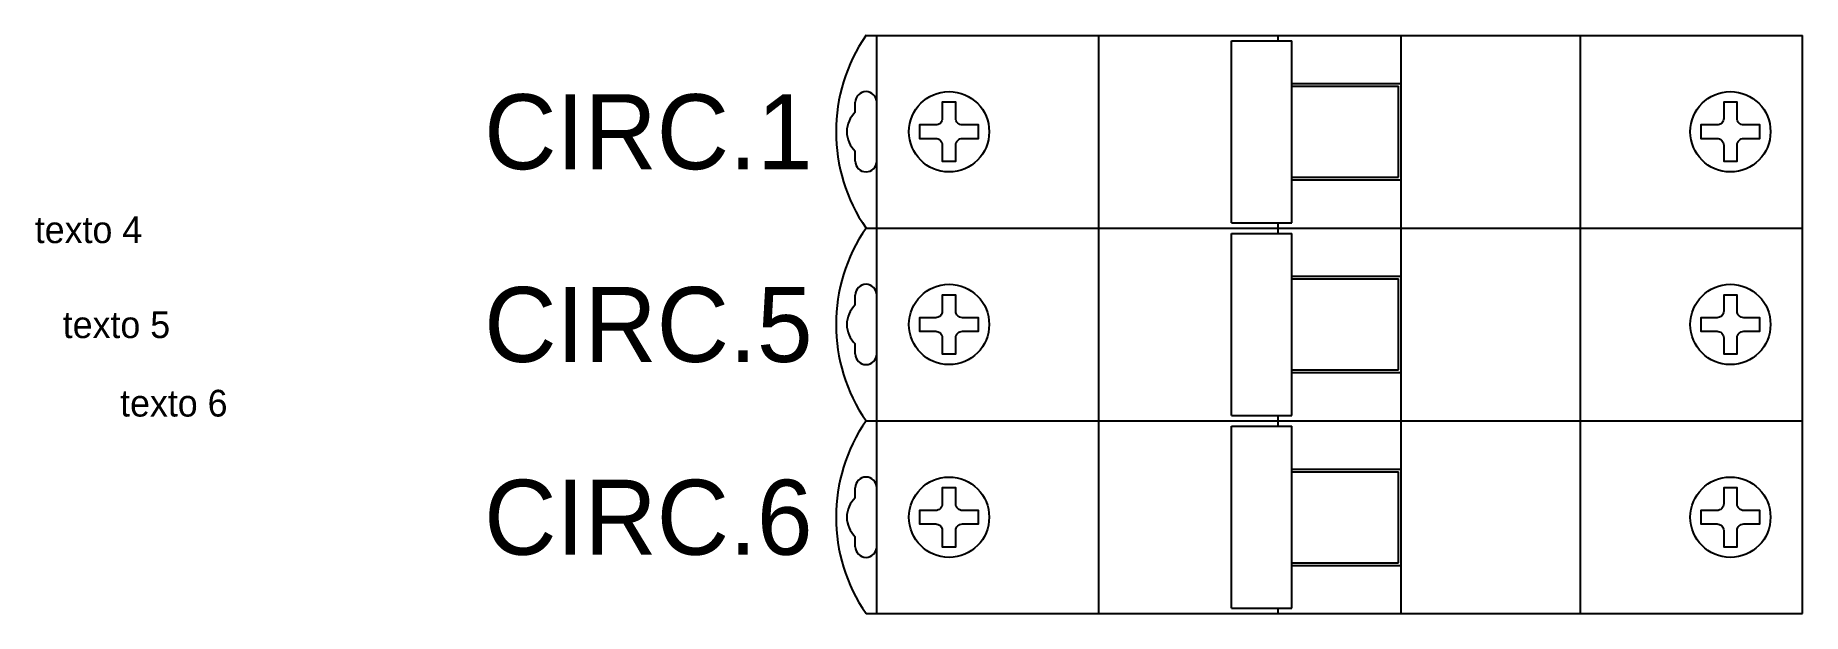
# Model space of a CAD drawing. Extents: x 156 to 321, y 170 to 224.
import ezdxf
from ezdxf.enums import TextEntityAlignment as Align

# ---------------------------------------------------------------- set-up
doc = ezdxf.new("R2010")
doc.units = 0
doc.layers.get('0').update_dxf_attribs({"linetype": 'CONTINUOUS'})
doc.layers.add('EQUIPAMENTO', color=7, linetype='CONTINUOUS')

# ---------------------------------------------------------------- blocks, each defined once
blk = doc.blocks.new('*U4')
blk.add_text('texto 4', height=2.5).set_placement((155.71, 204.79))
blk = doc.blocks.new('*U5')
blk.add_text('texto 5', height=2.5).set_placement((158.32, 195.92))
blk = doc.blocks.new('DJ-1P-DES')
at = {"layer": 'EQUIPAMENTO', "color": 3}
for p, q in [((-43.75, 9), (43.75, 9)), ((-42.75, -9), (-42.75, 9)), ((-22, -9), (-22, 9)), ((-5.25, 8.5), (-5.25, 9)), ((6.25, -9), (6.25, 9)), ((23, -9), (23, 9)), ((43.75, -9), (43.75, 9)), ((-3.97, 4.5), (6.25, 4.5)), ((-44.76, 1.82), (-44.76, 2.75)), ((-42.76, -2.75), (-42.76, 2.75)), ((-44.76, -2.75), (-44.76, -1.82)), ((-3.97, -4.5), (6.25, -4.5)), ((-43.75, -9), (43.75, -9)), ((-5.25, -9), (-5.25, -8.5))]:
    blk.add_line(p, q, dxfattribs=at)
at = {"layer": 'EQUIPAMENTO', "color": 2}
for p, q in [((-9.61, 8.5), (-3.97, 8.5)), ((-9.61, -8.5), (-9.61, 8.5)), ((-3.97, -8.5), (-3.97, 8.5)), ((-3.97, 4.25), (6, 4.25)), ((6, -4.25), (6, 4.25)), ((-3.97, -4.25), (6, -4.25)), ((-9.61, -8.5), (-3.97, -8.5))]:
    blk.add_line(p, q, dxfattribs=at)
at = {"layer": 'EQUIPAMENTO', "color": 3}
for points in [[(-35.38, 1.25), (-35.38, 2.75), (-36.63, 2.75), (-36.63, 1.25, -0.414214), (-37.25, 0.63), (-38.75, 0.63), (-38.75, -0.63), (-37.25, -0.63, -0.414214), (-36.63, -1.25), (-36.63, -2.75), (-35.38, -2.75), (-35.38, -1.25, -0.414214), (-34.75, -0.63), (-33.25, -0.63), (-33.25, 0.63), (-34.75, 0.63, -0.414214), (-35.38, 1.25)], [(37.63, 1.25), (37.63, 2.75), (36.38, 2.75), (36.38, 1.25, -0.414214), (35.75, 0.63), (34.25, 0.63), (34.25, -0.63), (35.75, -0.63, -0.414214), (36.38, -1.25), (36.38, -2.75), (37.63, -2.75), (37.63, -1.25, -0.414214), (38.25, -0.63), (39.75, -0.63), (39.75, 0.63), (38.25, 0.63, -0.414214), (37.63, 1.25)]]:
    blk.add_lwpolyline(points, format="xyb", dxfattribs=at)
for centre in [(-36, 0), (37, 0)]:
    blk.add_circle(centre, 3.75, dxfattribs=at)
for centre, radius, start, end in [((-30.69, 0), 15.87, 145.437, 214.563), ((-43.76, 2.75), 1, 0, 180), ((-43.05, 0), 2.5, 133.198, 226.802), ((-43.76, -2.75), 1, 180, 0), ((-30.69, -18), 15.87, 145.437, 145.4397)]:
    blk.add_arc(centre, radius, start, end, dxfattribs=at)

msp = doc.modelspace()

# ---------------------------------------------------------------- block references
for name, p in [('DJ-1P-DES', (277.13, 215.19)), ('*U4', (0, 0)), ('DJ-1P-DES', (277.13, 197.19)), ('*U5', (0, 0)), ('DJ-1P-DES', (277.13, 179.19))]:
    msp.add_blockref(name, p)

# ---------------------------------------------------------------- texts
at = {"color": 1, "linetype": 'Continuous'}
for s, p in [('CIRC.1', (228.38, 215.19)), ('CIRC.5', (228.38, 197.19)), ('CIRC.6', (228.38, 179.19))]:
    msp.add_text(s, height=7, dxfattribs=at).set_placement(p, align=Align.MIDDLE_RIGHT)
msp.add_text('texto 6', height=2.5).set_placement((163.68, 188.59))

doc.saveas('drawing.dxf')
